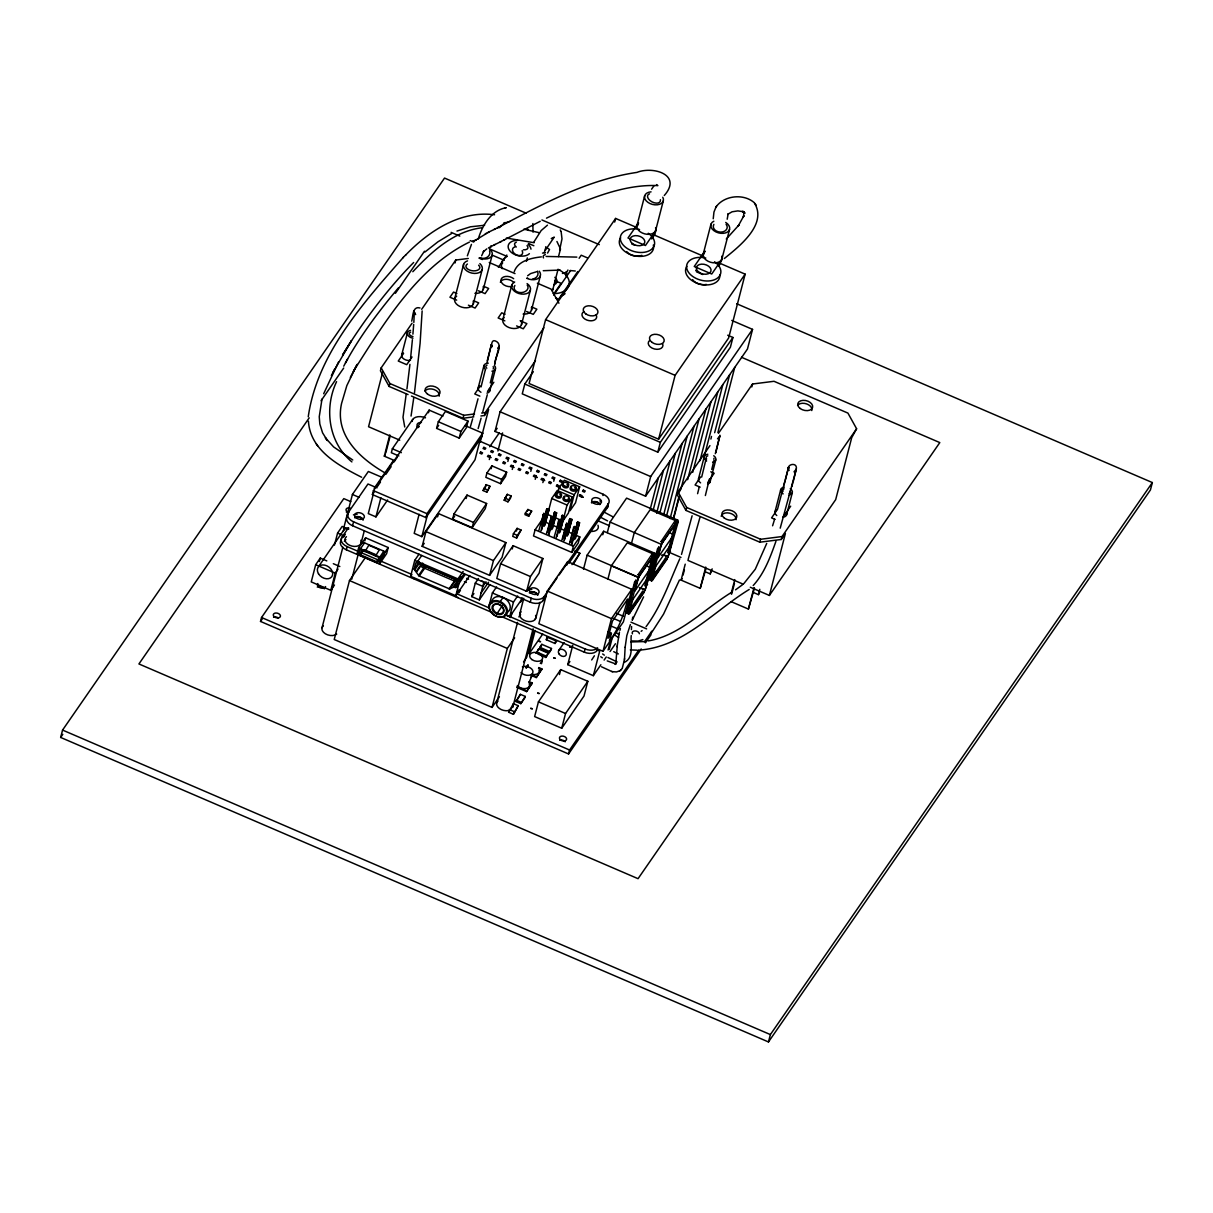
<?xml version="1.0" encoding="UTF-8"?>
<svg xmlns="http://www.w3.org/2000/svg" width="1213" height="1213" viewBox="0 0 1213 1213"><rect width="100%" height="100%" fill="white"/><g stroke="black" fill="none" stroke-linecap="round" stroke-linejoin="round"><path stroke-width="1.5" d="M631.26 635.551C630.184 644.103 634.414 658.219 624.073 662.434M491.401 345.023C491.947 349.753 490.325 338.943 495.238 340.898C504.638 344.492 494.222 357.289 494.904 364.234M789.117 470.447C785.069 464.367 797.638 461.349 796.319 468.976M713.229 218.765L713.957 212.063L715.913 207.211M727.194 219.219L728.164 213.867L727.755 214.534M788.465 468.627L788.495 467.354L788.541 468.931M788.42 468.051L788.586 467.02M788.465 467.536L777.503 509.354M308.254 416.756C317.124 354.317 362.975 303.295 403.323 257.368M719.885 435.179L719.794 436.013M617.205 646.605L615.779 663.951L607.243 660.903M624.513 658.856L625.135 647.211M631.412 629.577L631.594 626.53M622.224 668.484L624.468 659.554M413.845 322.4L414.285 312.226L415.65 314.607M624.437 659.933L624.543 658.492M617.311 645.286L619.449 632.125M413.694 324.402L412.905 334.151M617.19 646.802L617.326 645.104M625.12 647.408L626.818 635.567L630.351 624.604M788.435 467.854L785.418 479.863M411.055 416.074L413.709 398.122M412.405 339.701L410.601 358.062M358.244 551.43L360.443 554.796L376.727 561.786L379.805 560.861L379.624 557.753L360.094 549.322C357.956 548.14 357.668 554.523 360.049 548.776M409.918 364.385L406.946 388.948M456.755 578.874L449.705 588.942L453.192 587.289L456.209 587.426L457.726 580.375L416.787 562.574L421.806 555.448M414.482 392.785L420.092 343.385L422.139 310.922M406.173 394.422L403.004 417.227L404.733 426.991M632.231 620.283L632.731 617.114M336.577 381.67C323.916 408.341 328.541 442.624 351.891 461.91M533.007 232.138L532.871 223.541M411.692 321.157C413.087 316.684 412.405 305.721 419.971 307.966M467.354 255.837L471.448 244.389M416.711 562.559L415.771 562.893L414.179 569.337L418.955 575.887L449.705 588.942M457.923 581.088L460.895 576.797M490.659 247.331L490.977 245.83M719.749 436.255L715.837 452.631M793.166 481.849L796.274 469.173M711.5 436.453L710.894 439.045M487.141 362.429L491.432 344.371L487.247 360.777M701.66 477.134L706.148 458.696M711.758 469.446L713.926 460.561M709.423 478.999L705.36 495.541M485.306 369.889L481.061 386.917M493.069 371.724L490.295 382.899M697.596 493.676L699.219 487.035M692.107 515.783L681.509 554.402M699.871 517.693L688.18 559.329M321.991 399.122L319.246 416.726L319.823 424.019L322.582 432.844L327.374 440.531L325.342 437.772L333.62 446.93L352.756 459.985M494.631 364.036L499.149 346.251M715.291 453.707L719.749 436.21L717.49 438.833M784.038 484.866L784.917 481.409M791.831 486.61L792.711 483.153M487.292 394.756L482.638 412.465M793.999 471.842L796.274 469.204L780.217 528.155M736.7 303.75L1152.35 482.562L1150.44 489.931L768.466 1041.952L60.65 737.443L62.56 730.074L444.534 178.068L526.275 213.23M641.207 648.955L568.563 753.955L260.522 621.435L261.538 617.508L343.795 498.619L350.769 501.606M326.797 560.891L320.262 558.086L315.683 564.712L311.241 581.906L330.815 590.322L334.485 585.03M319.383 561.528L320.262 558.086M334.47 545.092L337.578 533.068L342.172 526.442L348.692 529.247M412.071 323.219L381.185 367.842L380.427 370.753L389.13 386.447L408.038 394.574M382.686 372.057L368.555 426.733L399.759 440.167M343.506 528.959L352.422 494.464L368.343 471.478L381.943 477.316M348.298 528.004L341.93 537.192L341.096 540.391A9.992 6.474 14.5 0 0 346.327 549.792L492.22 612.565M377 487.869L367.994 483.987L348.343 512.386L347.327 516.313A9.992 6.474 14.5 0 0 352.543 525.729L530.248 602.179A9.992 6.474 14.5 0 0 543.106 600.541L546.32 595.901M330.815 590.322L335.258 573.127L338.018 569.155M322.052 627.682L342.854 547.215M346.327 549.792L347.145 546.608A9.992 6.474 14.5 0 1 341.93 537.192M352.543 525.729L353.559 521.802A9.992 6.474 14.5 0 1 348.343 512.386M389.13 386.447L389.873 383.52L381.185 367.842M401.73 354.757L407.447 332.65M365.219 557.813L349.48 580.557L334.227 639.509L492.053 707.406L499.407 696.793M357.016 554.083L358.608 547.942L365.613 537.814L388.205 547.533L386.613 553.674L379.608 563.802L357.016 554.083L358.745 551.597M465.428 425.733L482.698 433.162L481.682 437.089L425.96 517.602L372.406 494.57L373.422 490.643L429.144 410.115L442.972 416.059M373.24 494.464L368.282 513.599L375.939 516.89L387.629 499.983M351.77 579.207L358.396 553.598M361.186 542.833L364.34 530.657M394.741 460.652L384.309 456.164L389.798 434.891M385.795 452.904L389.919 436.953M364.825 540.892L365.613 537.814M364.977 551.642L368.797 545.213L379.351 549.747L375.53 556.176M425.505 417.833A9.992 6.474 14.5 0 0 412.647 419.471L392.36 448.78L391.344 452.722L398.85 455.952M375.939 516.89L380.882 497.755M412.132 421.427L412.647 419.471M455.011 262.978L455.77 260.052L468.279 258.46M379.608 563.802L381.2 557.662L358.608 547.942M379.366 561.179C379.502 559.148 387.326 553.446 383.824 551.172L364.552 542.878L363.127 543.333M454.708 298.656L463.609 264.267M428.462 412.738L429.144 410.115M436.604 428.371L438.318 421.745L445.459 411.434L468.036 421.154L466.323 427.78L459.196 438.09L436.604 428.371L438.651 425.429M473.282 303.932L482.183 269.559M419.137 514.221L414.194 533.356L421.836 536.646L475.011 459.803L480.409 438.924M483.274 289.513L492.16 255.124L504.244 260.31M469.81 575.493L455.815 595.735L410.631 576.296L414.755 560.345L419.061 554.114M425.96 517.602L426.976 513.675L482.698 433.162M421.836 536.646L427.234 515.768M422.154 546.335L425.96 531.597L438.439 513.569L505.912 542.59L502.091 557.328L489.612 575.356L422.154 546.335L424.232 543.333M437.59 516.844L438.439 513.569M411.465 396.06L463.032 418.242L463.791 415.316L474.51 413.951M459.196 438.09L460.91 431.464L468.036 421.154M478.24 387.675L483.957 365.568M502.91 319.383L511.795 284.994M452.585 519.194L453.92 514.039L467.035 495.086L486.61 503.501L485.276 508.672L472.16 527.61L452.585 519.194L454.602 516.283M489.764 390.95L495.48 368.858M480.894 415.968L484.472 415.513L485.215 412.587L543.894 327.798M526.397 261.341L527.321 257.899M480.121 442.336L488.612 409.524L484.472 415.513M466.141 498.528L467.035 495.086M521.484 324.675L530.369 290.286M731.773 320.429L752.545 329.36L747.466 349.01L645.604 496.208L495.01 431.419L500.09 411.768L535.479 360.64M489.309 459.56L490.204 456.133L488.278 455.3L487.459 456.482L489.385 457.301L490.204 456.133M472.16 527.61L473.495 522.454L486.61 503.501M486.929 473.04L485.822 477.331L500.575 483.684L505.548 476.512L506.655 472.206L491.902 465.853L486.929 473.04L501.682 479.378L506.655 472.206M455.815 595.735L459.939 579.769L464.245 573.552M483.062 490.537L486.186 484.654L489.946 486.261L486.838 492.16L483.062 490.537L484.76 488.081M485.609 486.853L486.186 484.654M531.461 310.24L540.346 275.867M491.159 468.718L491.902 465.853M486.838 492.16L489.946 486.261M497.906 451.024L502.591 432.935M533.341 371.694L524.804 384.036L522.257 393.861L657.795 452.161L730.378 347.282L732.925 337.457L727.709 335.213M500.575 483.684L501.682 479.378M489.931 584.545L479.317 599.889L471.796 596.644L475.284 583.135L478.468 578.54M507.853 461.471L508.747 458.044L506.807 457.21L506.003 458.393L507.929 459.211L508.747 458.044M552.461 290.953L558.071 269.225M636.355 227.347L615.628 218.431L545.607 319.626L529.095 383.49L658.598 439.197L728.634 338.002L745.146 274.153L719.248 263.009M504.168 500.226L507.292 494.328L511.052 495.95L510.476 498.164L507.929 501.833L504.168 500.226L507.292 494.328M512.265 469.446L513.16 466.004L511.234 465.17L510.415 466.353L512.341 467.187L513.16 466.004M479.317 599.889L483.957 581.906L480.939 580.618M507.929 501.833L511.052 495.95M489.612 575.356L493.433 560.618L505.912 542.59M496.572 586.91L492.387 592.96L488.581 607.683L457.089 593.9M500.62 563.711L496.799 578.449L526.624 591.277L539.103 573.249L542.908 558.511L513.099 545.683L500.62 563.711L530.43 576.539L542.908 558.511M513.433 533.69L512.735 536.389L516.647 538.072L521.044 530.036L517.132 528.352L513.433 533.69L517.36 535.373L521.044 530.036M530.809 471.341L531.688 467.915L529.763 467.081L528.944 468.263L530.869 469.082L531.688 467.915M516.435 531.051L517.132 528.352M512.25 548.958L513.099 545.683M516.647 538.072L517.36 535.373M525.35 513.16L524.971 514.63L528.732 516.253L531.673 511.098L527.898 509.475L525.35 513.16L529.126 514.782L531.673 511.098M535.221 479.317L536.116 475.875L534.175 475.041L533.371 476.224L535.297 477.058L536.116 475.875M527.519 510.946L527.898 509.475M528.732 516.253L529.126 514.782M542.863 482.607L543.758 479.165L541.832 478.331L541.013 479.514L542.939 480.348L543.758 479.165M505.154 614.809L509.672 616.765L513.478 602.027L517.648 595.992M510.491 616.795L511.977 612.61L510.703 617.523M564.166 530.187L541.574 520.468L535.1 529.808L533.508 535.949L571.763 552.4L578.237 543.06L579.814 536.919L567.654 531.688M614.688 222.07L615.628 218.431M492.053 707.406L507.307 648.455L514.646 637.841M538.936 530.217L543.803 513.387L545.729 514.206L541.68 529.869M520.68 602.088L522.166 597.888L521.317 601.163M541.089 523.819L543.803 513.387M542.166 525.547L547.033 508.702L548.958 509.536L544.91 525.199M540.862 531.051L545.729 514.206M553.75 481.227L554.644 477.786L552.719 476.952L551.9 478.134L553.825 478.968L554.644 477.786M496.739 702.843L517.557 622.36M519.725 613.945L523.773 598.282M545.683 513.933L547.033 508.702M526.624 591.277L530.43 576.539M544.091 526.366L548.958 509.536M572.536 497.103L567.047 505.048L562.908 521.014L568.412 513.054L572.536 497.103L557.237 490.507L551.733 498.467L547.609 514.433L561.21 520.271M546.578 533.508L551.445 516.677L553.371 517.496L548.867 534.903M547.397 532.325L551.445 516.677M557.935 491.735L558.859 488.187L564.363 480.227L579.662 486.807L575.523 502.773L570.034 510.734L574.158 494.768L579.662 486.807M530.248 602.179L531.264 598.252A9.992 6.474 14.5 0 0 544.121 596.614L556.979 578.025M548.503 534.342L554.675 511.992L556.615 512.826L552.552 528.489M553.325 517.223L554.675 511.992M551.748 529.656L556.615 512.826M508.611 712.228L513.387 703.646L518.209 705.708L513.433 714.305L508.611 712.228L511.674 707.816M554.235 536.798L559.102 519.968L561.028 520.786L556.979 536.449M556.843 528.656L559.102 519.968M556.161 537.632L562.332 515.282L564.257 516.116L560.209 531.779M637.068 225.178L644.694 195.702M512.69 706.345L513.387 703.646M512.75 707.391L533.098 628.759M535.873 617.993L539.937 602.33M561.437 518.77L562.332 515.282M637.689 225.618L638.372 222.995L627.985 237.991L645.452 245.511L655.839 230.515L654.823 234.443L651.699 238.931M533.614 630.563L526.685 657.355L523.546 661.904M559.39 532.947L564.257 516.116M515.98 701.584L520.407 694.336L525.229 696.414L524.88 697.763L520.802 703.646L515.98 701.584L520.407 694.336M513.433 714.305L518.209 705.708M535.145 630.487L529.126 653.701L542.772 633.99M543.106 600.541L544.121 596.614M607.925 579.086L611.352 565.819L627.257 542.817L654.368 554.477L650.941 567.745L635.021 590.746L567.684 561.604L547.306 591.049L538.86 623.709L603.013 651.305L623.391 621.86L631.837 589.2L611.458 618.645L603.013 651.305M561.877 540.088L566.744 523.258L568.67 524.077L564.621 539.74M562.696 538.906L566.744 523.258M520.802 703.646L525.229 696.414M565.122 535.418L569.989 518.588L571.914 519.407L567.866 535.069M563.818 540.922L568.67 524.077M568.624 523.804L569.989 518.588M538.617 649.031L536.237 653.322L538.617 649.031L548.261 653.185L545.865 657.476L537.844 654.019M516.844 687.422L526.563 691.607L532.219 682.964L528.989 681.57M567.047 536.237L571.914 519.407M539.451 648.621L541.832 644.33L551.475 648.485L551.127 649.834L549.08 652.776L539.451 648.621L541.832 644.33M526.563 691.607L532.219 682.964M569.534 543.379L573.582 527.716L574.401 526.548L576.327 527.382L575.508 528.55L573.582 527.716M570.353 542.196L574.401 526.548M531.4 675.489L536.252 677.582L541.923 668.939L538.693 667.544M546.305 639.736L547.018 637.037L555.751 640.798L555.054 643.496L546.305 639.736L547.973 637.341M571.459 544.212L577.631 521.878L579.556 522.697L575.508 538.36M571.823 544.773L577.631 521.878M566.744 565.228L567.684 561.604M541.498 663.723L542.332 660.539L540.285 663.481M574.689 539.542L579.556 522.697M571.763 552.4L573.355 546.275L579.814 536.919M536.252 677.582L541.923 668.939M655.642 230.47L663.268 200.994M545.865 657.476L548.261 653.185M549.08 652.776L551.475 648.485M538.436 701.842L534.63 716.58L561.725 728.24L584.014 696.035L587.82 681.297L560.724 669.637L538.436 701.842L565.546 713.502L587.82 681.297M574.78 551.066L579.89 553.264L573.355 564.257M583.498 569.215L587.122 555.175L603.68 531.264L654.884 553.28L653.928 556.964L652.427 556.327L644.8 585.788L646.302 586.44L655.202 555.129L652.26 553.871L638.099 574.719L639.6 575.371L653.61 555.129L652.26 553.871M602.891 495.511L603.21 494.282L478.983 440.85M559.451 674.549L560.724 669.637M568.821 563.378L607.41 507.625L608.426 503.698A9.992 6.474 14.5 0 0 603.21 494.282M600.89 664.754L593.339 675.671L567.745 664.648L572.733 645.361M602.77 534.766L603.68 531.264M607.319 532.583L610.048 522.06L626.59 498.134L677.794 520.165L676.839 523.849L675.338 523.197L667.711 552.673L669.227 553.325L678.112 522.015L675.171 520.741L661.009 541.605L662.525 542.241L676.52 521.999L675.171 520.741M561.725 728.24L565.546 713.502M502.637 617.038L584.272 652.154L585.091 648.97A9.992 6.474 14.5 0 0 597.6 647.787M568.563 753.955L569.579 750.013L639.024 649.668M593.339 675.671L599.692 651.108L596.28 649.637M703.343 253.684L710.954 224.208M703.949 254.124L704.632 251.5L694.245 266.496L711.728 274.017L722.099 259.021L719.006 265.95M631.26 544.303L634.263 532.704L650.183 509.703L677.294 521.363L673.867 534.63L657.946 557.631L654.55 556.161M658.598 439.197L675.11 375.348L745.146 274.153M645.604 496.208L650.684 476.557L752.545 329.36M657.795 452.161L660.342 442.336L732.925 337.457M611.413 633.322L609.411 641.071C618.979 628.637 624.013 614.142 627.697 599.025L612.429 621.101L607.971 638.296L611.413 633.322L608.107 631.897M608.092 649.956L611.276 637.674M609.26 649.364L612.429 637.098M650.38 508.581L658.341 477.816M653.14 510.264L663.435 470.447M646.302 586.44L643.921 592.581L629.911 612.823L626.969 611.549L634.596 582.088L635.87 580.239L637.371 580.891L639.6 575.371M626.969 611.549L635.87 580.239M628.243 609.714L629.759 610.366L628.486 612.201L637.371 580.891M638.099 574.719L639.767 574.75M625.787 612.747L628.804 614.051L629.759 610.366M629.304 612.853L632.746 599.586L648.652 576.584L645.225 589.852L629.304 612.853L625.923 611.397M635.021 590.746L638.463 577.479L654.368 554.477M629.911 612.823L628.561 611.564L642.572 591.322L644.073 591.959M721.917 258.976L729.529 229.5M656.658 513.114L670.228 460.637M659.872 512.993L675.323 453.283M642.572 591.322L643.921 592.581M663.86 514.039L682.1 443.458M653.701 554.477L646.074 583.953L647.575 584.605M669.227 553.325L666.847 559.466L652.837 579.708L649.895 578.434L657.522 548.958L658.78 547.124L660.297 547.776L662.525 542.241M666.604 515.737L687.195 436.104M651.608 574.856L658.78 547.124M649.895 578.434L651.169 576.6L652.67 577.236L651.396 579.086L660.297 547.776M661.009 541.605L662.677 541.635M648.712 579.632L651.715 580.921L652.67 577.236M652.23 579.723L655.657 566.471L671.577 543.469L668.151 556.737L652.23 579.723L648.834 578.267M657.946 557.631L661.373 544.364L677.294 521.363M652.837 579.708L651.487 578.434L665.497 558.192L666.998 558.844M670.122 518.588L693.988 426.294M750.316 587.244L769.391 595.447L785.402 533.493L781.263 539.482L759.838 542.196L685.921 510.4L677.233 494.722L677.991 491.796L709.939 445.626M673.336 518.467L678.962 496.754M680.827 489.506L699.082 418.925M673.837 517.89L679.492 496.026M665.497 558.192L666.847 559.466M676.611 521.363L668.985 550.838L670.501 551.475M687.619 479.696L705.875 409.115M692.714 472.327L710.97 401.761M685.921 510.4L686.679 507.474L677.991 491.796M699.977 460.713L717.762 391.935M698.536 478.695L704.253 456.604M704.601 455.163L722.857 384.582M714.669 432.677L729.65 374.772M717.884 432.556L734.729 367.403M705.845 569.124L700.235 588.35L681.1 580.117L685.224 564.166M683.055 575.083L684.42 569.761M710.075 481.986L715.791 459.879M751.817 386.932L752.576 384.005L774 381.291L847.917 413.087L856.605 428.765L851.708 437.681L835.681 499.635L769.391 595.447M700.235 588.35L705.723 567.077M705.011 571.657L710.227 573.901L711.136 570.368M712.167 568.867L710.227 573.901M731.121 593.764L734.79 579.587M731.697 594.052L734.456 583.408M759.838 542.196L760.596 539.269L782.021 536.555L856.605 428.765M731.03 601.603L748.421 609.078L753.925 587.805M754.501 588.093L748.421 609.078M775.046 511.613L780.763 489.506M753.197 592.399L758.413 594.643L759.793 589.321M786.57 514.903L792.286 492.796M781.263 539.482L782.021 536.555M768.466 1041.952L770.376 1034.583L1152.35 482.562M478.013 398.789L473.388 416.135M796.228 469.37L795.834 470.219M499.756 602.391L502.94 597.493M496.739 614.066L502.243 605.787M481.091 418.182L478.149 428.568M559.648 249.984L561.998 238.885L561.149 231.804M472.645 418.803L470.477 426.415M719.627 436.559L719.157 437.438M413.618 311.999L413.845 311.165M619.919 630.366L620.419 628.622M478.256 239.067C482.213 225.512 491.113 210.516 506.018 207.711M545.805 247.513L544.273 252.683M481.637 255.776L483.911 250.985L483.199 251.864L486.807 248.862M456.331 587.244L465.095 574.583M772.59 525.79L774.622 519.179M796.153 469.552L795.925 470.068M775.941 541.316C770.407 556.934 764.508 573.082 753.197 585.545M766.737 543.394L755.274 569.231L743.872 583.559M323.674 393.74L338.488 362.081M514.206 271.697C518.072 260.719 531.218 258.035 541.362 256.883M679.796 558.768C669.546 581.8 661.297 606.257 646.089 626.621M679.477 579.966L663.572 614.081L652.124 631.821M643.603 596.872L632.549 619.6M350.345 377.44L357.138 364.355L346.842 385.598L341.581 403.413C334.5 434.557 359.033 457.968 384.87 472.797M527.625 275.76L530.581 273.592L536.464 271.788M331.376 375.575L334.758 368.934M545.228 250.378L554.235 237.096L552.264 238.309M332.711 372.907L351.482 340.641L342.551 355.06C362.444 322.203 387.917 288.451 413.648 262.508M343.749 366.159C358.608 337.927 377.94 312.272 398.41 287.89M558.511 256.55L560.497 248.983L556.934 241.493M499.013 346.584L497.709 348.146M353.392 371.299C384.703 322.188 417.439 267.436 469.416 242.1M533.735 242.251L541.165 230.561L547.457 225.163M345.462 362.899L347.57 359.063M716.383 206.453C724.707 195.323 743.675 193.504 754.107 202.541C768.102 224.026 739.248 246.406 724.343 258.505M715.64 207.65L716.595 206.119M664.284 195.49C682.57 174.778 653.246 165.878 636.931 172.398C586.743 179.767 541.802 204.603 497.512 227.786L498.482 227.301L494.04 229.5M60.65 737.443L62.803 734.335M309.194 417.879L138.919 663.951L638.053 878.682L939.802 442.593L741.552 357.304M321.051 400.745L343.688 368.039M395.408 293.288L424.505 251.227M421.684 309.3L455.77 260.052M403.58 353.362L398.258 361.034L406.734 364.673L412.041 357.001M498.361 267.3L506.837 255.033M260.522 621.435L262.66 618.342M384.309 456.164L385.34 454.678M319.337 565.455L343.749 530.187M374.195 488.308L393.3 460.713M393.922 462.062L397.106 457.468M377.288 486.671L380.473 482.061M385.795 474.389L391.102 466.717M372.406 494.57L374.559 491.477M343.218 537.329L345.341 534.251M360.094 549.322L364.552 542.878M358.426 552.173L361.11 548.306M359.7 554.159L362.369 550.293M360.443 554.796L364.021 549.656M480.09 386.265L474.768 393.952L479.848 396.135M554.068 293.531L561.119 283.342L554.644 280.552M553.644 295.062L570.61 270.529M579.101 258.278L581.224 255.215L587.244 257.793M487.49 391.45L493.858 382.231M376.53 561.725L379.214 557.859M379.457 557.662L383.824 551.172M577.706 271.591L558.602 299.186L555.599 297.882M377.44 561.801L380.109 557.935M380.291 559.087L388.205 547.533M379.896 560.649L384.339 554.22M654.065 185.695L651.578 189.213M495.01 431.419L497.148 428.325M489.688 446.763L499.316 432.859M414.179 569.049L419.137 561.892M414.634 570.019L419.592 562.862M410.631 576.296L411.904 574.462L347.145 546.608M416.362 571.278L421.305 564.121M416.741 571.717L422.685 563.135M418.606 575.462L424.535 566.88M419.243 576.054L425.187 567.457M449.037 588.866L455.982 578.859M457.21 579.966L463.154 571.384M453.056 587.335L458.014 580.178M453.571 587.289L457.528 581.558M455.527 587.608L457.513 584.757M471.796 596.644L473.919 593.582M486.004 581.77L482.819 586.379L475.284 583.135M481.091 592.96L488.536 582.225M553.371 517.496L552.552 518.679L550.626 517.845M561.028 520.786L560.209 521.969L558.283 521.135M509.672 616.765L522.227 598.616M559.132 574.932L608.426 503.698M572.02 564.636L579.89 553.264M526.23 667.317L528.064 664.679M526.048 668.06L527.867 665.421M530.597 677.506L532.628 674.564L529.763 680.69M555.054 643.496L556.706 641.101M558.844 650.289L564.151 642.632M718.49 433.268L752.576 384.005M677.233 494.722L680.341 490.234M567.745 664.648L569.898 661.54M700.386 477.3L695.079 484.973L700.159 487.156M653.61 555.129L654.884 553.28M676.52 521.999L677.794 520.165M653.928 556.964L655.202 555.129M676.839 523.849L678.112 522.015M707.786 482.471L714.169 473.252L710.788 471.796M628.41 612.171L630.563 609.062M651.32 579.056L656.718 571.262M628.804 614.051L630.078 612.201M651.715 580.921L652.988 579.086M604.119 660.084L606.273 656.976M610.048 651.517L615.446 643.724M681.1 580.117L682.131 578.631M644.361 641.95L651.836 631.139L650.82 635.066L645.483 642.784M776.896 510.203L771.574 517.89L774.971 519.346M783.234 516.92L790.679 506.17M758.413 594.643L759.444 593.142M727.967 214.201L732.03 211.805L737.853 210.895L743.524 211.759L742.265 211.365L744.555 213.109L744.054 211.987L743.387 216.915L743.918 215.671L738.171 226.058L738.929 225.027L726.269 239.052M547.579 253.077L549.534 249.499L545.623 246.876M594.4 655.778L591.686 659.933M621.693 669.167L620.328 670.455M499.407 227.68L505.017 222.51L503.926 223.207L509.657 221.494M412.829 271.727C431.479 251.864 453.359 231.486 481.561 227.801M405.521 255.17C428.538 231.41 459.863 210.213 494.555 214.762M402.928 257.778L405.915 254.76M474.177 241.008L489.021 231.956M749.209 589.457C714.214 610.867 684.299 645.892 641.116 649.956M425.02 251.955L437.984 241.781L451.524 233.578M742.553 584.696L735.563 589.821M641.161 631.306L642.102 630.593M612.55 671.684L616.522 671.941L619.964 670.698M619.585 670.971L620.722 670.167M731.864 592.171C704.571 608.729 679.993 635.597 648.258 640.919M488.475 247.877L495.177 244.435M540.225 221.312L500.196 241.978M485.321 233.791L486.413 233.245M503.683 240.25L504.669 239.765M546.487 218.158L559.102 212.063C590.018 198.28 625.104 184.012 657.871 185.619L656.536 184.588M487.96 232.487L495.056 228.999M494.116 244.965L501.212 241.478M642.845 639.569L638.19 641.086L632.018 640.949M456.967 231.061L470.447 226.801L484.609 225.254M472.782 240.978L476.193 240.038M551.263 238.476L552.021 238.309M504.82 207.863L506.155 207.696M481.652 413.042L485.215 412.587M463.032 418.242L473.752 416.878M644.3 641.571L631.003 641.95M543.242 270.711L560.103 270.074M546.153 256.443L576.842 257.111M637.28 650.168L630.305 649.895M570.08 270.544L575.28 270.999M506.367 238.051L534.145 242.721M523.849 229.166L538.845 232.623M601.451 666.756L611.822 671.517M611.61 671.471L612.777 671.729M617.159 661.98L607.895 657.476M618.327 653.943L613.748 651.684M653.625 234.776L703.707 256.322M631.73 243.965L634.915 245.329M696.414 271.788L702.767 274.532M541.923 219.962L599.313 244.647M528.61 243.495L533.841 245.739M451.115 232.365L459.803 236.095M470.235 240.583L473.722 242.084M506.761 256.307L489.37 248.817A9.659 6.262 14.5 0 1 490.992 256.959A9.659 6.262 14.5 0 1 479.817 258.081M478.923 258.066L482.349 259.552M489.233 262.508L515.009 273.592M537.359 283.205L551.111 289.119L558.935 303.235M483.638 286.298L488.657 288.467L485.079 293.637L478.377 290.756M531.825 307.025L536.859 309.194L533.28 314.364L526.563 311.483M545.607 319.626L675.11 375.348M456.876 293.516L453.526 292.075L449.947 297.246L456.664 300.127M473.646 300.733L478.68 302.886L475.102 308.057L468.4 305.176M505.078 314.243L501.727 312.802L498.149 317.973L504.851 320.854M520.165 320.732L526.867 323.628L523.288 328.799L516.586 325.903M524.804 384.036L660.342 442.336M500.09 411.768L650.684 476.557M686.679 507.474L760.596 539.269M389.873 383.52L463.791 415.316M438.318 421.745L460.91 431.464M668.772 532.431L673.867 534.63M489.658 456.922L491.174 457.574M512.614 466.793L514.115 467.445M535.57 476.664L537.071 477.316M543.212 479.954L544.728 480.606M558.511 486.549L560.027 487.186M581.467 496.42L582.968 497.072M535.267 476.709L537.192 477.543M558.223 486.58L560.148 487.414M581.163 496.451L583.089 497.285M558.859 488.187L574.158 494.768M610.048 522.06L661.373 544.364M551.733 498.467L567.047 505.048M599.086 521.272L609.502 525.76M668.818 552.188L680.948 557.404M687.892 560.391L743.372 584.257M657.522 548.958L659.023 549.61M663.056 554.538L668.151 556.737M663.663 555.023L668.272 557.01M546.214 509.885L548.14 510.718M553.871 513.175L555.797 514.009M561.513 516.465L563.439 517.299M569.17 519.755L571.096 520.589M576.812 523.046L578.737 523.88M392.36 448.78L401.367 452.661M483.638 488.323L487.399 489.946M504.744 498.012L508.505 499.635M542.984 514.555L544.91 515.389M565.925 524.425L567.866 525.259M652.276 565.015L655.657 566.471M645.862 565.561L650.941 567.745M535.1 529.808L573.355 546.275M587.122 555.175L638.326 577.206M611.352 565.819L638.463 577.479M634.596 582.088L636.097 582.725M640.146 587.668L645.225 589.852M639.327 587.532L645.346 590.125M453.92 514.039L473.495 522.454M629.35 598.13L632.746 599.586M373.422 490.643L426.976 513.675M352.422 494.464L359.23 497.391M616.629 613.369L623.255 616.219M425.96 531.597L493.433 560.618M630.957 622.148L646.62 628.895M613.187 618.327L619.813 621.177M547.306 591.049L611.458 618.645M611.185 626.075L617.811 628.925M353.559 521.802L531.264 598.252M466.656 578.358L468.582 579.192M492.387 592.96L513.478 602.027M414.755 560.345L459.939 579.769M464.397 581.634L466.323 582.452M337.578 533.068L344.113 535.873M365.371 550.171L375.909 554.705M458.529 590.125L460.44 590.943M457.362 591.808L459.272 592.626M504.926 614.475L585.091 648.97M412.42 577.934L414.33 578.753M456.088 596.72L458.014 597.539M539.8 647.272L549.428 651.426M333.317 563.696L339.837 566.516M536.586 651.972L546.229 656.127M315.683 564.712L335.258 573.127M349.48 580.557L507.307 648.455M538.496 668.287L541.741 669.667M531.597 674.762L536.449 676.854M528.792 682.297L532.037 683.692M517.026 686.694L526.745 690.864M516.329 700.219L521.15 702.297M509.308 709.529L514.13 711.606M261.538 617.508L569.579 750.013M62.56 730.074L770.376 1034.583M601.163 517.572L607.546 520.893M605.257 512.735L613.141 516.935M361.641 477.255C338.685 465.565 310.27 450.372 308.42 421.184M614.839 635.142L618.569 637.568M600.769 656.749L602.345 657.825M602.649 653.974L604.317 655.141M616.492 632.746L618.736 634.475M316.32 443.958L317.639 445.808M754.895 203.39L756.29 205.361M527.321 228.651L528.443 230.425M491.781 346.493L491.462 345.569L491.917 346.842M414.619 313.318L415.073 314.061L414.3 312.484M414.558 313.227L414.391 312.818M491.735 346.478L491.599 346.114M560.27 229.909L560.876 231.198M510.279 709.984A8.324 5.398 14.5 0 1 499.347 708.468A8.324 5.398 14.5 0 1 498.058 700.978M512.917 706.148A8.324 5.398 14.5 0 1 512.917 706.542M518.937 616.977A8.324 5.398 14.5 0 1 520.65 614.748M534.918 618.994A8.324 5.398 14.5 0 1 535.039 619.403M336.729 634.111A8.324 5.398 14.5 0 1 325.342 633.777A8.324 5.398 14.5 0 1 323.371 625.817M344.371 541.453A8.324 5.398 14.5 0 1 345.948 539.603M566.956 484.381A3.002 1.941 14.5 0 1 567.79 487.368A3.002 1.941 14.5 0 1 563.469 487.035A3.002 1.941 14.5 0 1 563.439 484.108M535.585 615.4A8.324 5.398 14.5 0 1 526.578 621.223A8.324 5.398 14.5 0 1 521.12 611.822M526.199 591.231A8.324 5.398 14.5 0 1 531.81 589.473M529.429 593.005A4.503 2.911 14.5 0 1 533.856 592.247A4.503 2.911 14.5 0 1 537.48 595.007M608.031 503.971A9.992 6.474 14.5 0 1 607.41 507.625M354.712 517.299A5.004 3.245 14.5 0 1 359.579 516.874A5.004 3.245 14.5 0 1 363.263 519.831M529.399 592.444A5.004 3.245 14.5 0 1 534.281 592.035A5.004 3.245 14.5 0 1 537.966 594.992M416.696 427.461A5.004 3.245 14.5 0 1 419.046 426.445M418.303 427.552A5.004 3.245 14.5 0 1 417.333 424.004A5.004 3.245 14.5 0 1 421.427 422.488M591.398 502.607A5.004 3.245 14.5 0 1 595.795 501.666A5.004 3.245 14.5 0 1 599.995 504.108M360.883 540.255A8.324 5.398 14.5 0 1 351.891 546.077A8.324 5.398 14.5 0 1 346.433 536.662M353.423 514.888A8.324 5.398 14.5 0 1 357.107 514.312M354.727 517.845A4.503 2.911 14.5 0 1 359.169 517.102A4.503 2.911 14.5 0 1 362.793 519.846M568.275 498.528A3.002 1.941 14.5 0 1 567.623 501.303A3.002 1.941 14.5 0 1 563.423 500.044A3.002 1.941 14.5 0 1 564.667 497.466M559.83 494.661A3.002 1.941 14.5 0 1 560.406 497.83A3.002 1.941 14.5 0 1 555.812 496.799A3.002 1.941 14.5 0 1 557.404 494.116M417.287 427.537A4.503 2.911 14.5 0 1 418.955 426.824M597.964 525.244A8.324 5.398 14.5 0 1 589.836 531.249M599.813 500.833A8.324 5.398 14.5 0 1 601.208 501.757M591.808 502.849A4.503 2.911 14.5 0 1 596.099 502.046A4.503 2.911 14.5 0 1 599.783 504.623M491.856 603.558A9.992 7.399 34.7 0 1 498.482 596.523A9.992 7.399 34.7 0 1 509.399 603.528A9.992 7.399 34.7 0 1 506.215 612.762M597.13 650.532A9.992 6.474 14.5 0 1 584.272 652.154M661.813 555.023A9.992 6.474 14.5 0 1 661.616 555.342M574.598 487.671A3.002 1.941 14.5 0 1 575.311 490.765A3.002 1.941 14.5 0 1 570.823 490.082A3.002 1.941 14.5 0 1 571.596 487.217M721.189 516.298A7.627 4.943 14.5 0 1 729.529 513.129A7.627 4.943 14.5 0 1 736.064 519.695M797.563 405.445A7.627 4.943 14.5 0 1 806.736 403.944A7.627 4.943 14.5 0 1 811.77 410.555M512.599 286.313A7.627 4.943 14.5 0 1 502.5 283.751A7.627 4.943 14.5 0 1 503.44 277.034A7.627 4.943 14.5 0 1 513.66 278.702M424.929 391.071A7.627 4.943 14.5 0 1 434.102 389.57A7.627 4.943 14.5 0 1 439.136 396.196M500.347 282.295A7.627 4.943 14.5 0 1 506.261 279.293A7.627 4.943 14.5 0 1 513.872 282.538M632.443 633.823A3.669 2.381 14.5 0 1 634.96 630.912A3.669 2.381 14.5 0 1 639.372 633.732M348.844 512.568A3.669 2.381 14.5 0 1 346.084 509.399A3.669 2.381 14.5 0 1 350.057 507.974M325.584 586.576A4.23 2.744 14.5 0 1 320.096 587.789A4.23 2.744 14.5 0 1 317.867 583.529M559.693 740.279A3.669 2.381 14.5 0 1 565.182 741.81M273.547 617.205A3.669 2.381 14.5 0 1 278.368 618.054M346.312 512.053A3.669 2.381 14.5 0 1 348.692 511.841M317.275 587.077A4.23 2.744 14.5 0 1 324.356 588.821M539.057 669.97A6.656 4.321 14.5 0 1 531.961 674.367M526.518 667.787A6.656 4.321 14.5 0 1 528.292 666.225M343.097 531.4A8.324 6.171 34.7 0 1 348.813 528.14M529.232 683.677A6.656 4.321 14.5 0 1 525.684 688.529A6.656 4.321 14.5 0 1 517.36 685.527M522.378 666.832A6.656 4.321 14.5 0 1 531.658 668.97A6.656 4.321 14.5 0 1 530.263 674.989A6.656 4.321 14.5 0 1 521.044 672.563M572.369 645.953A4.336 3.214 34.7 0 1 569.594 647.242M790.254 491.007A4.003 2.411 15 0 1 789.072 493.448M782.946 491.553A4.003 2.411 15 0 1 784.098 488.824M706.633 458.939A4.003 2.411 14.4 0 1 707.801 455.861M713.851 458.302A4.003 2.411 14.4 0 1 713.866 459.318M493.1 366.69A4.003 2.183 14.5 0 1 493.1 368.934M486.807 368.191A4.003 2.183 14.5 0 1 487.095 365.083M412.966 336.532A4.003 2.229 12.8 0 1 409.478 334.439A4.003 2.229 12.8 0 1 410.676 332.165M786.267 512.568A5.989 3.882 14.5 0 1 783.022 517.254M776.775 515.54A5.989 3.882 14.5 0 1 776.836 509.763M790.254 488.627A5.989 3.882 14.5 0 1 789.117 495.086M783.128 493.888A5.989 3.882 14.5 0 1 780.687 489.84A5.989 3.882 14.5 0 1 784.311 487.156M709.757 479.651A5.989 3.882 14.5 0 1 707.634 484.093M700.583 482.865A5.989 3.882 14.5 0 1 700.022 476.997M713.744 455.724A5.989 3.882 14.5 0 1 712.622 462.168M706.633 460.985A5.989 3.882 14.5 0 1 704.177 456.937A5.989 3.882 14.5 0 1 707.816 454.253M489.446 388.63A5.989 3.882 14.5 0 1 486.959 393.164M480.954 392.269A5.989 3.882 14.5 0 1 479.726 385.977M494.328 365.416A5.989 3.882 14.5 0 1 491.932 371.208M485.67 369.495A5.989 3.882 14.5 0 1 484.017 365.371A5.989 3.882 14.5 0 1 488.293 363.157M410.464 360.261A5.989 3.882 14.5 0 1 402.883 358.199A5.989 3.882 14.5 0 1 403.216 353.059M412.951 338.215A5.989 3.882 14.5 0 1 407.447 334.272A5.989 3.882 14.5 0 1 410.616 330.361M522.136 250.682A5.504 3.791 31.7 0 1 519.937 255.488A5.504 3.791 31.7 0 1 513.144 252.046A5.504 3.791 31.7 0 1 514.888 246.997M527.23 285.116A6.99 4.973 -2.9 0 1 521.135 292.606A6.99 4.973 -2.9 0 1 514.888 285.495M537.465 271.136A6.99 5.913 9 0 1 532.34 279.111M527.867 278.353A6.99 5.913 9 0 1 527.291 278.035M543.5 257.944A6.99 3.381 16.1 0 1 545.35 254.654M726.117 224.314A6.99 5.231 6.6 0 1 720.765 232.123A6.99 5.231 6.6 0 1 713.881 224.375M660.403 199.69A6.99 4.048 26.9 0 1 651.881 201.813A6.99 4.048 26.9 0 1 649.501 193.807M478.604 265.192A6.99 3.882 7.3 0 1 477.406 270.287A6.99 3.882 7.3 0 1 468.066 269.301A6.99 3.882 7.3 0 1 467.414 264.009M527.033 245.542A6.99 3.427 19 0 1 523.379 249.817M516.283 247.027A6.99 3.427 19 0 1 516.283 242.221M489.536 250.864A6.99 5.868 5 0 1 487.596 256.944A6.99 5.868 5 0 1 480.166 257.838M721.826 256.14A9.659 6.262 14.5 0 1 710.545 262.251A9.659 6.262 14.5 0 1 705.284 251.212M725.708 222.434A9.659 6.262 14.5 0 1 727.588 231.956A9.659 6.262 14.5 0 1 713.729 230.546A9.659 6.262 14.5 0 1 713.835 221.221M719.825 274.729A17.482 11.342 14.5 0 1 699.946 284.115A17.482 11.342 14.5 0 1 686.892 266.314M695.701 270.59A7.49 4.852 14.5 0 1 695.928 270.196M714.502 261.765A17.482 11.342 14.5 0 1 712.759 280.324A17.482 11.342 14.5 0 1 686.952 269.225A17.482 11.342 14.5 0 1 705.799 258.035M655.566 227.635A9.659 6.262 14.5 0 1 644.603 233.836A9.659 6.262 14.5 0 1 638.614 223.01M662.768 197.234A9.659 6.262 14.5 0 1 657.34 204.8A9.659 6.262 14.5 0 1 645.043 199.159A9.659 6.262 14.5 0 1 651.047 191.851M653.337 245.011A17.482 11.342 14.5 0 1 634.551 255.807A17.482 11.342 14.5 0 1 620.631 237.809M648.242 233.26A17.482 11.342 14.5 0 1 646.499 251.819A17.482 11.342 14.5 0 1 620.692 240.72A17.482 11.342 14.5 0 1 639.539 229.515M520.984 320.914A9.659 6.262 14.5 0 1 511.446 328.268A9.659 6.262 14.5 0 1 504.077 317.548M527.094 283.584A9.659 6.262 14.5 0 1 528.125 292.94A9.659 6.262 14.5 0 1 514.403 291.196A9.659 6.262 14.5 0 1 514.676 282.007M531.385 307.405A9.659 6.262 14.5 0 1 523.121 314.091M539.254 271.196A9.659 6.262 14.5 0 1 537.966 278.596A9.659 6.262 14.5 0 1 526.76 278.277M473.206 301.097A9.659 6.262 14.5 0 1 461.91 307.207A9.659 6.262 14.5 0 1 456.664 296.184M479.878 263.615A9.659 6.262 14.5 0 1 478.968 272.698A9.659 6.262 14.5 0 1 465.322 269.65A9.659 6.262 14.5 0 1 467.536 260.871M483.183 286.677A9.659 6.262 14.5 0 1 474.92 293.349M542.499 253.123A11.66 7.551 14.5 0 1 545.516 252.744M565.061 293.682A19.984 12.949 14.5 0 1 561.225 296.002M568.245 285.859A19.984 12.949 14.5 0 1 568.291 287.193M558.92 269.802A19.984 12.949 14.5 0 1 569.079 284.964A19.984 12.949 14.5 0 1 553.189 293.591M554.857 277.322A7.49 4.852 14.5 0 1 553.795 284.797M529.399 253.684A11.66 7.551 14.5 0 1 510.142 251.243A11.66 7.551 14.5 0 1 517.648 240.401M528.034 244.298A11.66 7.551 14.5 0 1 530.991 249.165M501.924 263.918A19.984 12.949 14.5 0 1 502.682 262.948M502.167 268.68A19.984 12.949 14.5 0 1 507.034 256.459M553.31 289.24A8.324 5.398 14.5 0 1 552.81 289.376M555.099 281.537A8.324 5.398 14.5 0 1 555.433 281.916M566.198 271.788A8.324 5.398 14.5 0 1 566.153 275.988M567.927 270.029A8.324 5.398 14.5 0 1 562.423 273.441M596.144 314.895A7.49 4.852 14.5 0 1 593.036 320.566A7.49 4.852 14.5 0 1 583.559 317.988A7.49 4.852 14.5 0 1 583.969 311.574M706.375 284.433A9.992 6.474 14.5 0 1 692.623 279.642M662.586 343.749A7.49 4.852 14.5 0 1 654.489 348.995A7.49 4.852 14.5 0 1 649.577 340.535M641.798 255.337A9.992 6.474 14.5 0 1 626.681 251.607M530.688 708.377L532.34 708.756L530.688 708.377M538.951 641.328L540.604 641.707L538.966 641.283M537.632 693.169L539.285 693.548L537.647 693.123M553.719 657.871L555.357 658.295L553.75 657.78M422.306 565.106L421.821 567.017L454.344 581.012L454.845 579.101L422.306 565.106M615.825 663.526L615.34 664.375L615.825 663.526M480.621 452.009L479.817 453.192L481.743 454.011L482.562 452.843L480.621 452.009M483.866 447.339L483.047 448.507L484.973 449.341L485.791 448.158L483.866 447.339M491.508 450.63L490.704 451.797L492.63 452.631L493.433 451.448L491.508 450.63M495.935 458.59L495.116 459.772L497.042 460.591L497.861 459.424L495.935 458.59M499.165 453.92L498.346 455.087L500.272 455.921L501.09 454.739L499.165 453.92M503.577 461.88L502.758 463.063L504.699 463.882L505.503 462.714L503.577 461.88M514.464 460.5L513.645 461.683L515.57 462.502L516.389 461.334L514.464 460.5M518.876 468.461L518.072 469.643L519.998 470.477L520.802 469.295L518.876 468.461M522.121 463.791L521.302 464.973L523.228 465.792L524.046 464.624L522.121 463.791M526.533 471.751L525.714 472.934L527.64 473.767L528.459 472.585L526.533 471.751M537.42 470.371L536.601 471.554L538.527 472.373L539.345 471.205L537.42 470.371M545.062 473.661L544.243 474.844L546.184 475.678L546.987 474.495L545.062 473.661M549.489 481.622L548.67 482.804L550.596 483.638L551.415 482.456L549.489 481.622M557.131 484.927L556.312 486.095L558.238 486.929L559.057 485.746L557.131 484.927M560.361 480.242L559.557 481.425L561.483 482.258L562.286 481.076L560.361 480.242M580.087 494.798L579.268 495.965L581.194 496.799L582.013 495.617L580.087 494.798M583.317 490.113L582.498 491.295L584.423 492.129L585.242 490.947L583.317 490.113M553.158 237.945L552.294 238.946L553.325 237.854M744.176 212.23L743.008 211.547L744.843 213.276L743.554 211.456L744.1 212.23M744.373 212.927L744.115 211.744L744.312 212.821M563.893 485.594A3.002 1.941 14.5 0 0 568.7 485.17A3.002 1.941 14.5 0 0 564.833 482.365A3.002 1.941 14.5 0 0 563.893 485.594M356.334 518.042A5.004 3.245 14.5 0 0 364.34 517.314A5.004 3.245 14.5 0 0 357.896 512.659A5.004 3.245 14.5 0 0 356.334 518.042M531.021 593.202A5.004 3.245 14.5 0 0 539.042 592.475A5.004 3.245 14.5 0 0 532.598 587.805A5.004 3.245 14.5 0 0 531.021 593.202M593.415 503.031A5.004 3.245 14.5 0 0 601.436 502.318A5.004 3.245 14.5 0 0 594.976 497.648A5.004 3.245 14.5 0 0 593.415 503.031M564.424 499.18A3.002 1.941 14.5 0 0 569.246 498.74A3.002 1.941 14.5 0 0 565.379 495.935A3.002 1.941 14.5 0 0 564.424 499.18M556.782 495.89A3.002 1.941 14.5 0 0 561.589 495.45A3.002 1.941 14.5 0 0 557.722 492.645A3.002 1.941 14.5 0 0 556.782 495.89M490.173 610.821A9.992 7.399 34.7 0 0 506.17 614.961A9.992 7.399 34.7 0 0 498.346 600.92A9.992 7.399 34.7 0 0 490.173 610.821M490.446 611.064A9.325 6.914 34.7 0 0 505.381 614.93A9.325 6.914 34.7 0 0 498.088 601.83A9.325 6.914 34.7 0 0 490.446 611.064M493.524 610.033A5.822 4.321 34.7 0 0 502.864 612.444A5.822 4.321 34.7 0 0 498.3 604.241A5.822 4.321 34.7 0 0 493.524 610.033M492.736 610.518A6.49 4.807 34.7 0 0 503.137 613.217A6.49 4.807 34.7 0 0 498.058 604.089A6.49 4.807 34.7 0 0 492.736 610.518M571.55 488.884A3.002 1.941 14.5 0 0 576.357 488.46A3.002 1.941 14.5 0 0 572.491 485.655A3.002 1.941 14.5 0 0 571.55 488.884M724.328 518.057A7.627 4.943 14.5 0 0 736.685 517.223A7.627 4.943 14.5 0 0 727.118 509.945A7.627 4.943 14.5 0 0 724.328 518.057M800.155 408.463A7.627 4.943 14.5 0 0 812.528 407.629A7.627 4.943 14.5 0 0 802.961 400.351A7.627 4.943 14.5 0 0 800.155 408.463M427.522 394.104A7.627 4.943 14.5 0 0 439.894 393.27A7.627 4.943 14.5 0 0 430.312 385.992A7.627 4.943 14.5 0 0 427.522 394.104M560.588 739.975A3.669 2.381 14.5 0 0 566.532 739.581A3.669 2.381 14.5 0 0 561.937 736.079A3.669 2.381 14.5 0 0 560.588 739.975M274.426 616.901A3.669 2.381 14.5 0 0 280.37 616.507A3.669 2.381 14.5 0 0 275.776 613.005A3.669 2.381 14.5 0 0 274.426 616.901M531.885 659.569A6.656 4.321 14.5 0 0 542.575 658.598A6.656 4.321 14.5 0 0 533.978 652.382A6.656 4.321 14.5 0 0 531.885 659.569M318.488 573.764A8.324 6.171 34.7 0 0 331.801 576.706A8.324 6.171 34.7 0 0 324.796 565.137A8.324 6.171 34.7 0 0 318.488 573.764M558.95 653.822A4.336 3.214 34.7 0 0 565.88 655.354A4.336 3.214 34.7 0 0 562.241 649.334A4.336 3.214 34.7 0 0 558.95 653.822M698.764 272.121A7.49 4.852 14.5 0 0 710.909 271.303A7.49 4.852 14.5 0 0 701.508 264.146A7.49 4.852 14.5 0 0 698.764 272.121M632.504 243.616A7.49 4.852 14.5 0 0 644.649 242.797A7.49 4.852 14.5 0 0 635.233 235.64A7.49 4.852 14.5 0 0 632.504 243.616M585.803 313.894A7.49 4.852 14.5 0 0 597.827 312.818A7.49 4.852 14.5 0 0 588.153 305.812A7.49 4.852 14.5 0 0 585.803 313.894M652.063 342.4A7.49 4.852 14.5 0 0 664.087 341.323A7.49 4.852 14.5 0 0 654.414 334.318A7.49 4.852 14.5 0 0 652.063 342.4"/></g></svg>
